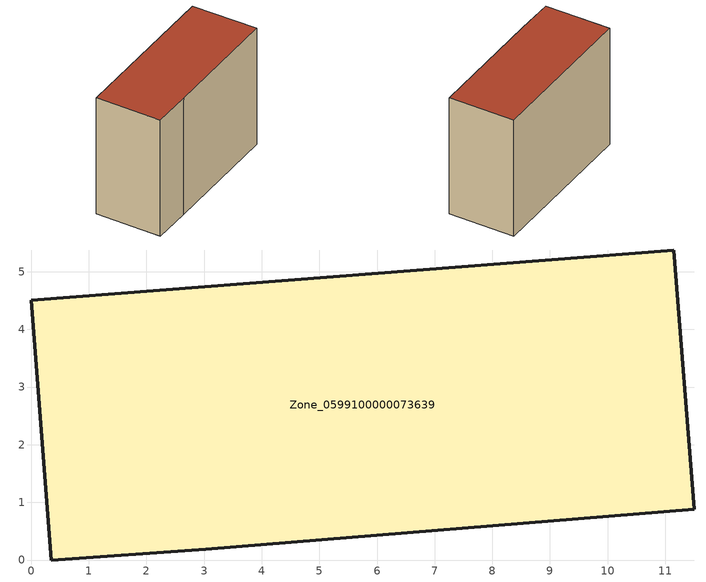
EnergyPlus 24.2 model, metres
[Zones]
Zone_0599100000073639
 floor ground (C_G): 0,4.5 11.14,5.38 11.51,0.88 3.02,0.19 0.35,0 z0
 wall outside (C_F): 11.14,5.38 0,4.5 0.35,0 3.02,0.19 11.51,0.88 11.14,5.38 z0:8.49
 roof outside (C_R): 11.51,0.88 11.14,5.38 0,4.5 0.35,0 3.02,0.19 z8.49
[BUILDING]
Pand.0599100000073639: North Axis=0; Terrain=City; Loads Convergence Tolerance Value=0.04; Temperature Convergence Tolerance Value=0.4; Solar Distribution=FullExterior; Maximum Number of Warmup Days=25; Minimum Number of Warmup Days=1
[Site:Location]
Rotterdam.The.Hague.AP_ZH_NLD Design_Conditions: Latitude=51.96; Longitude=4.45; Time Zone=1; Elevation=-4.5
[SITE:GROUNDTEMPERATURE:BUILDINGSURFACE]
18, 18, 18, 18, 18, 18, 18, 18, 18, 18, 18, 18
[MATERIAL] Thermal Absorptance=0.9; Solar Absorptance=0.7; Visible Absorptance=0.7
Name | Roughness | Thickness | Conductivity | Density | Specific Heat
G.TI.1946-1964 | MediumSmooth | 0.15 | 1 | 540 | 1210
F.TI.1946-1964 | Rough | 0.3 | 0.857143 | 1920 | 840
R.TI.1946-1964 | MediumRough | 0.2 | 0.277778 | 1500 | 1000
[CONSTRUCTION]
C_G: G.TI.1946-1964
C_F: F.TI.1946-1964
C_R: R.TI.1946-1964
[ZONE]
Zone_0599100000073639: Type=1; Multiplier=1; Ceiling Height=Autocalculate; Volume=Autocalculate; Floor Area=autocalculate; Part of Total Floor Area=Yes
[ZONEINFILTRATION:DESIGNFLOWRATE]
Infil_Zone_0599100000073639: Zone or ZoneList or Space or SpaceList=Zone_0599100000073639; Schedule=AlwaysOn; Design Flow Rate Calculation Method=Flow/Area; Flow Rate per Floor Area=0.003; Constant Term Coefficient=1; Temperature Term Coefficient=0; Velocity Term Coefficient=0; Velocity Squared Term Coefficient=0
[HVACTEMPLATE:ZONE:IDEALLOADSAIRSYSTEM]
Zone_0599100000073639: Maximum Heating Supply Air Temperature=50; Minimum Cooling Supply Air Temperature=13; Maximum Heating Supply Air Humidity Ratio=0.0156; Minimum Cooling Supply Air Humidity Ratio=0.0077; Heating Limit=NoLimit; Cooling Limit=NoLimit; Dehumidification Control Type=ConstantSensibleHeatRatio; Cooling Sensible Heat Ratio=0.7; Dehumidification Setpoint=60; Humidification Control Type=None; Humidification Setpoint=30; Outdoor Air Method=None; Outdoor Air Flow Rate per Person=0.00944; Outdoor Air Flow Rate per Zone Floor Area=0; Outdoor Air Flow Rate per Zone=0; Demand Controlled Ventilation Type=None; Outdoor Air Economizer Type=NoEconomizer; Heat Recovery Type=None; Sensible Heat Recovery Effectiveness=0.7; Latent Heat Recovery Effectiveness=0.65
[ZONECONTROL:THERMOSTAT]
ThermostatControl_Zone_0599100000073639: Zone or ZoneList=Zone_0599100000073639; Control Type Schedule=DualSetpointControlType; Control 1=Thermostat_Zone_0599100000073639; Temperature Difference Between Cutout And Setpoint=0
[THERMOSTATSETPOINT:DUALSETPOINT]
Thermostat_Zone_0599100000073639: Heating Setpoint Temperature Schedule=HeatingSetpoint_Zone_0599100000073639; Cooling Setpoint Temperature Schedule=CoolingSetpoint_Zone_0599100000073639
[SCHEDULE:COMPACT]
HeatingSetpoint_Zone_0599100000073639: Through: 12/31, For: AllDays, Until: 24:00, 21
CoolingSetpoint_Zone_0599100000073639: Through: 12/31, For: AllDays, Until: 24:00, 24
DualSetpointControlType: Through: 12/31, For: AllDays, Until: 24:00, 4
AlwaysOn: Through: 12/31, For: AllDays, Until: 24:00, 1
